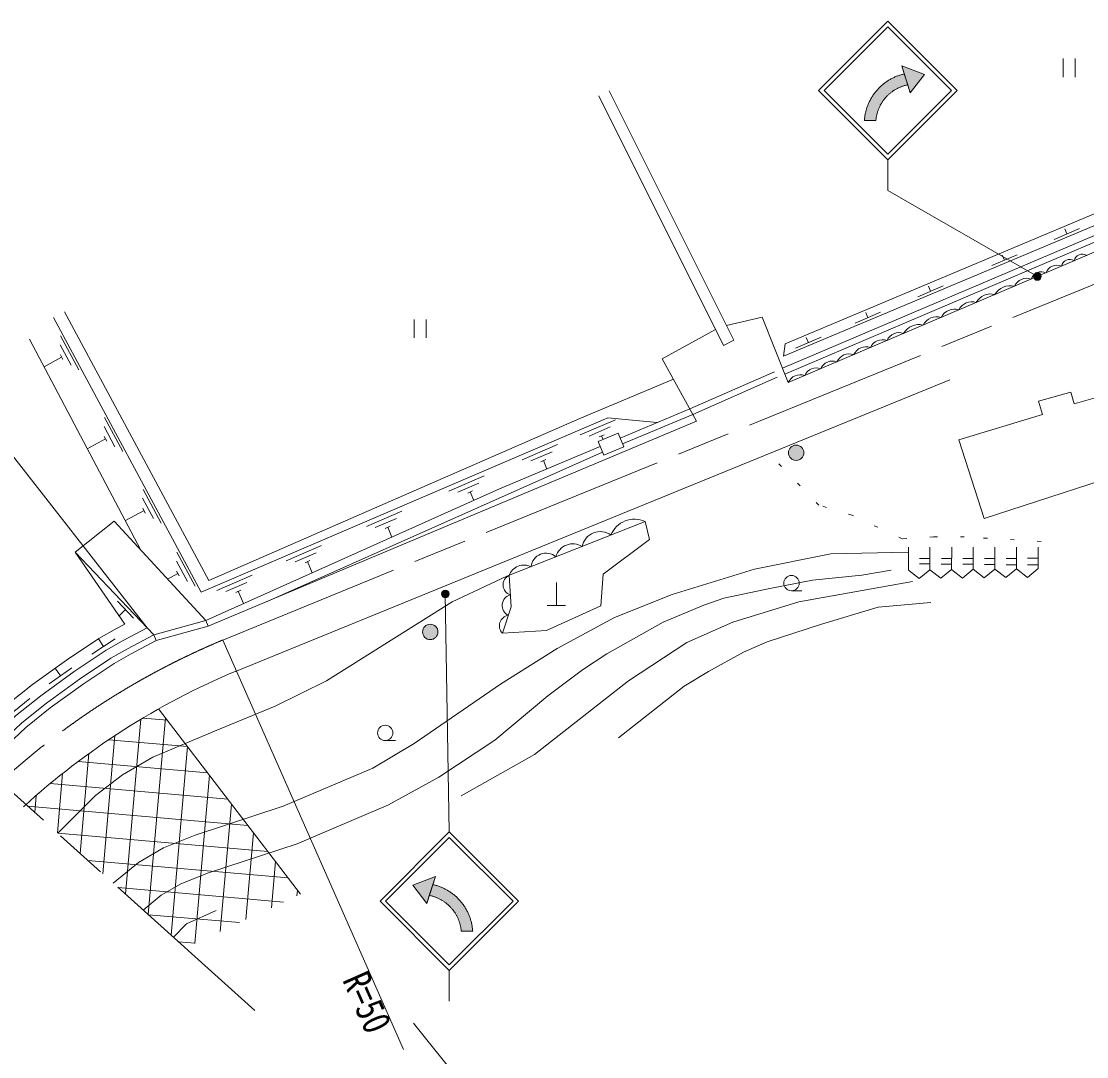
# Model space of a CAD drawing. Units: millimetres at full size, sheet at 1:1000; details may follow other scales. Extents: x 40000 to 680000, y 20000 to 380000.
# Drawn here: x 76528 to 145806, y 249475 to 316804 of the extents above; entities that cross this region are included whole.
import ezdxf
from ezdxf.enums import TextEntityAlignment as Align

# ---------------------------------------------------------------- set-up
doc = ezdxf.new("R2010")
doc.units = ezdxf.units.MM
doc.header["$LTSCALE"] = 1000
for name, pattern in [('CHAIN', [18.5, 12, -1.5, 3.5, -1.5]), ('DASHED', [7.5, 6, -1.5]), ('DOTTED', [1.75, 0.25, -1.5])]:
    doc.linetypes.add(name, pattern=pattern)
for name, color, linetype, lineweight in [('M-BGD', 7, 'Continuous', 13), ('M-BMK', 2, 'CHAIN', 13), ('M-STR-HTXT', 7, 'Continuous', 13), ('M-STR-STRC', 7, 'Continuous', 13)]:
    doc.layers.add(name, color=color, linetype=linetype, lineweight=lineweight)
doc.styles.add('ＭＳ ゴシック', font='')
doc.styles.get('ＭＳ ゴシック').set_extended_font_data('MS Gothic')

msp = doc.modelspace()

# ---------------------------------------------------------------- hatches: boundary and pattern name
at = {"layer": 'M-BGD'}
for points in [[(126416, 288747, -1), (127416, 288747, -1)], [(102620, 277095, -1), (103620, 277095, -1)]]:
    msp.add_hatch(color=256, dxfattribs=at).paths.add_polyline_path(points)
h = msp.add_hatch(dxfattribs=at)
h.set_pattern_fill('USER', color=256, style=0, pattern_type=2)
h.set_pattern_definition([(85, (0, -0), (-1581.459, 138.36), []), (175, (0, -0), (-138.36, -1581.459), [])])
h.paths.add_polyline_path([(76827, 265866, -0.05582), (85458, 272089), (94684, 260043), (87190, 256552)])
at = {"layer": 'M-STR-HTXT'}
for points in [[(142820, 300331, -1), (142381, 300092, -1)], [(103897, 279706, -0.41421), (104247, 279758, -0.41421), (104298, 279408, -1)]]:
    msp.add_hatch(color=256, dxfattribs=at).paths.add_polyline_path(points)
at = {"layer": 'M-STR-STRC'}
for points in [[(134172, 312672), (134128, 312663), (134084, 312653), (134040, 312642), (133997, 312631), (133953, 312619), (133910, 312606), (133867, 312592), (133824, 312578), (133782, 312563), (133739, 312547), (133698, 312530), (133656, 312513), (133615, 312494), (133574, 312476), (133533, 312456), (133493, 312436), (133453, 312415), (133413, 312393), (133374, 312371), (133335, 312348), (133297, 312324), (133259, 312300), (133221, 312275), (133184, 312249), (133147, 312223), (133111, 312196), (133075, 312168), (133040, 312140), (133005, 312111), (132971, 312082), (132937, 312052), (132904, 312021), (132872, 311990), (132839, 311958), (132808, 311926), (132777, 311893), (132747, 311860), (132717, 311826), (132688, 311792), (132659, 311757), (132631, 311721), (132604, 311686), (132577, 311649), (132551, 311612), (132525, 311575), (132501, 311537), (132476, 311499), (132453, 311461), (132430, 311422), (132408, 311382), (132387, 311343), (132366, 311303), (132346, 311262), (132327, 311221), (132308, 311180), (132290, 311139), (132273, 311097), (132257, 311055), (132241, 311013), (132226, 310970), (132212, 310927), (132198, 310884), (132186, 310841), (132174, 310797), (132162, 310754), (132152, 310710), (132142, 310666), (132134, 310621), (132125, 310577), (132118, 310533), (132112, 310488), (132106, 310443), (132101, 310398), (132097, 310353), (132096, 310349), (131353, 310350), (131356, 310389), (131361, 310447), (131367, 310505), (131374, 310562), (131382, 310620), (131390, 310677), (131400, 310734), (131411, 310791), (131423, 310848), (131436, 310905), (131450, 310961), (131465, 311017), (131481, 311073), (131498, 311129), (131516, 311184), (131534, 311239), (131554, 311294), (131575, 311348), (131596, 311402), (131619, 311455), (131643, 311508), (131667, 311561), (131692, 311613), (131719, 311665), (131746, 311716), (131774, 311767), (131803, 311818), (131832, 311867), (131863, 311917), (131895, 311966), (131927, 312014), (131960, 312061), (131994, 312108), (132029, 312155), (132065, 312201), (132101, 312246), (132138, 312290), (132176, 312334), (132215, 312378), (132255, 312420), (132295, 312462), (132336, 312503), (132378, 312544), (132420, 312583), (132463, 312622), (132507, 312660), (132551, 312698), (132596, 312735), (132642, 312770), (132688, 312805), (132735, 312840), (132782, 312873), (132831, 312906), (132879, 312937), (132928, 312968), (132978, 312998), (133028, 313027), (133079, 313056), (133130, 313083), (133182, 313110), (133234, 313135), (133287, 313160), (133340, 313184), (133393, 313206), (133447, 313228), (133501, 313249), (133555, 313269), (133610, 313288), (133666, 313306), (133721, 313323), (133777, 313339), (133833, 313355), (133889, 313369), (133946, 313382), (133780, 313901), (135250, 313337), (134338, 312153)], [(133946, 313382), (133889, 313369), (133833, 313355), (133777, 313339), (133721, 313323), (133666, 313306), (133610, 313288), (133555, 313269), (133501, 313249), (133447, 313228), (133393, 313206), (133340, 313184), (133287, 313160), (133234, 313135), (133182, 313110), (133130, 313083), (133079, 313056), (133028, 313027), (132978, 312998), (132928, 312968), (132879, 312937), (132831, 312906), (132782, 312873), (132735, 312840), (132688, 312805), (132642, 312770), (132596, 312735), (132551, 312698), (132507, 312660), (132463, 312622), (132420, 312583), (132378, 312544), (132336, 312503), (132295, 312462), (132255, 312420), (132215, 312378), (132176, 312334), (132138, 312290), (132101, 312246), (132065, 312201), (132029, 312155), (131994, 312108), (131960, 312061), (131927, 312014), (131895, 311966), (131863, 311917), (131832, 311867), (131803, 311818), (131774, 311767), (131746, 311716), (131719, 311665), (131692, 311613), (131667, 311561), (131643, 311508), (131619, 311455), (131596, 311402), (131575, 311348), (131554, 311294), (131534, 311239), (131516, 311184), (131498, 311129), (131481, 311073), (131465, 311017), (131450, 310961), (131436, 310905), (131423, 310848), (131411, 310791), (131400, 310734), (131390, 310677), (131382, 310620), (131374, 310562), (131367, 310505), (131361, 310447), (131356, 310389), (131353, 310350), (132096, 310349), (132101, 310398), (132106, 310443), (132112, 310488), (132118, 310533), (132125, 310577), (132134, 310621), (132142, 310666), (132152, 310710), (132162, 310754), (132174, 310797), (132186, 310841), (132198, 310884), (132212, 310927), (132226, 310970), (132241, 311013), (132257, 311055), (132273, 311097), (132290, 311139), (132308, 311180), (132327, 311221), (132346, 311262), (132366, 311303), (132387, 311343), (132408, 311382), (132430, 311422), (132453, 311461), (132476, 311499), (132501, 311537), (132525, 311575), (132551, 311612), (132577, 311649), (132604, 311686), (132631, 311721), (132659, 311757), (132688, 311792), (132717, 311826), (132747, 311860), (132777, 311893), (132808, 311926), (132839, 311958), (132872, 311990), (132904, 312021), (132937, 312052), (132971, 312082), (133005, 312111), (133040, 312140), (133075, 312168), (133111, 312196), (133147, 312223), (133184, 312249), (133221, 312275), (133259, 312300), (133297, 312324), (133335, 312348), (133374, 312371), (133413, 312393), (133453, 312415), (133493, 312436), (133533, 312456), (133574, 312476), (133615, 312494), (133656, 312513), (133698, 312530), (133739, 312547), (133782, 312563), (133824, 312578), (133867, 312592), (133910, 312606), (133953, 312619), (133997, 312631), (134040, 312642), (134084, 312653), (134128, 312663), (134172, 312672)], [(103287, 260668), (103453, 261187), (101983, 260623), (102894, 259439), (103060, 259958), (103060, 259958)], [(103291, 260681), (103291, 260681), (103453, 261187), (101983, 260623), (102894, 259439), (103060, 259958), (103060, 259958)], [(105192, 259456), (105156, 259502), (105119, 259547), (105082, 259591), (105043, 259635), (105004, 259678), (104965, 259720), (104924, 259762), (104883, 259803), (104841, 259843), (104798, 259882), (104755, 259921), (104711, 259959), (104666, 259996), (104621, 260032), (104575, 260068), (104529, 260103), (104482, 260137), (104434, 260170), (104386, 260202), (104337, 260234), (104288, 260264), (104238, 260294), (104187, 260323), (104136, 260351), (104085, 260378), (104033, 260404), (103981, 260429), (103928, 260454), (103875, 260477), (103822, 260500), (103768, 260521), (103713, 260542), (103659, 260561), (103604, 260580), (103549, 260598), (103493, 260615), (103437, 260631), (103381, 260645), (103325, 260659), (103287, 260668), (103060, 259958), (103064, 259957), (103108, 259948), (103152, 259938), (103196, 259927), (103240, 259916), (103283, 259904), (103327, 259891), (103370, 259877), (103412, 259862), (103455, 259847), (103497, 259831), (103539, 259814), (103580, 259797), (103622, 259779), (103663, 259760), (103703, 259740), (103744, 259720), (103784, 259699), (103823, 259677), (103862, 259655), (103901, 259632), (103939, 259608), (103977, 259583), (104015, 259558), (104052, 259533), (104089, 259506), (104125, 259479), (104160, 259452), (104196, 259423), (104230, 259395), (104264, 259365), (104298, 259335), (104331, 259304), (104364, 259273), (104396, 259241), (104427, 259209), (104458, 259176), (104489, 259143), (104518, 259109), (104548, 259074), (104576, 259039), (104604, 259004), (104631, 258968), (104658, 258932), (104684, 258895), (104709, 258857), (104734, 258820), (104758, 258782), (104782, 258743), (104804, 258704), (104826, 258665), (104848, 258625), (104868, 258585), (104888, 258544), (104908, 258503), (104926, 258462), (104944, 258421), (104961, 258379), (104977, 258337), (104993, 258295), (105008, 258252), (105022, 258209), (105035, 258166), (105048, 258123), (105060, 258079), (105071, 258036), (105081, 257992), (105091, 257947), (105100, 257903), (105108, 257859), (105115, 257814), (105121, 257770), (105127, 257725), (105132, 257680), (105136, 257635), (105879, 257636), (105875, 257694), (105870, 257752), (105864, 257810), (105856, 257867), (105848, 257925), (105839, 257982), (105828, 258039), (105817, 258096), (105805, 258153), (105792, 258210), (105777, 258266), (105762, 258322), (105746, 258378), (105729, 258433), (105711, 258488), (105692, 258543), (105672, 258598), (105651, 258652), (105629, 258705), (105606, 258759), (105582, 258812), (105557, 258864), (105532, 258916), (105505, 258968), (105478, 259019), (105449, 259070), (105420, 259120), (105390, 259170), (105359, 259219), (105327, 259268), (105295, 259316), (105261, 259363), (105227, 259410)]]:
    msp.add_hatch(color=256, dxfattribs=at).paths.add_polyline_path(points)

# ---------------------------------------------------------------- linework, layer by layer
at = {"layer": 'M-BGD'}
for p, q in [((144267, 314382), (144267, 313182)), ((145067, 314382), (145067, 313182)), ((114092, 311955), (122192, 295726)), ((114763, 312290), (122863, 296061)), ((126025, 294241), (168166, 312195)), ((126172, 293869), (168332, 311831)), ((143686, 302625), (145345, 303323)), ((144516, 302974), (144376, 303306)), ((139627, 300918), (141286, 301616)), ((140456, 301267), (140317, 301599)), ((134822, 298896), (136481, 299594)), ((135651, 299245), (135512, 299577)), ((88720, 280440), (79331, 297919)), ((88219, 279682), (78626, 297541)), ((102065, 297415), (102065, 296215)), ((102865, 297415), (102865, 296215)), ((130745, 297182), (132405, 297880)), ((131575, 297531), (131435, 297863)), ((77062, 296126), (84310, 282408)), ((80269, 294139), (79086, 296341)), ((122192, 295726), (122863, 296061)), ((126192, 295831), (126085, 295026)), ((126881, 295556), (128540, 296254)), ((127710, 295905), (127571, 296237)), ((79768, 294437), (79058, 295759)), ((79149, 294956), (78005, 294342)), ((79231, 294802), (79066, 295110)), ((90457, 274534), (136917, 293491)), ((112850, 290977), (118933, 293536)), ((83121, 288829), (81938, 291032)), ((88720, 280440), (112850, 290977)), ((115469, 289692), (120000, 291598)), ((115619, 289322), (120194, 291246)), ((115619, 289322), (120194, 291246)), ((82620, 289128), (81910, 290449)), ((88669, 277467), (120436, 290805)), ((115172, 290898), (112873, 289914)), ((114830, 290425), (113451, 289835)), ((82000, 289647), (80820, 289013)), ((82083, 289493), (81918, 289801)), ((114420, 289923), (114098, 289785)), ((114259, 289854), (114363, 289611)), ((111387, 289277), (109089, 288293)), ((92506, 279078), (114324, 288777)), ((111046, 288805), (109667, 288214)), ((110635, 288302), (110314, 288165)), ((110475, 288234), (110707, 287690)), ((106629, 287240), (104331, 286256)), ((85626, 284166), (84443, 286368)), ((106288, 286767), (104909, 286177)), ((105877, 286265), (105555, 286127)), ((105716, 286196), (105952, 285644)), ((85125, 284464), (84415, 285786)), ((84506, 284983), (83293, 284332)), ((84588, 284829), (84423, 285137)), ((101264, 284942), (98966, 283958)), ((100923, 284470), (99544, 283879)), ((100512, 283968), (100191, 283830)), ((100351, 283899), (100625, 283259)), ((96051, 282710), (93753, 281726)), ((80035, 282290), (85140, 276907)), ((87825, 280071), (86642, 282273)), ((95709, 282237), (94330, 281647)), ((134209, 281138), (134209, 282619)), ((135615, 281138), (135615, 282619)), ((137021, 281153), (137043, 282619)), ((138426, 281169), (138426, 282619)), ((139832, 281184), (139832, 282619)), ((141238, 281199), (141238, 282619)), ((142643, 281215), (142643, 282619)), ((87325, 280369), (86615, 281690)), ((95299, 281735), (94977, 281597)), ((95138, 281666), (95448, 280941)), ((134939, 281878), (135615, 281878)), ((134939, 281528), (135615, 281528)), ((136351, 281513), (137027, 281513)), ((136356, 281878), (137032, 281878)), ((137750, 281878), (138426, 281878)), ((137750, 281498), (138426, 281498)), ((139156, 281863), (139832, 281863)), ((139156, 281482), (139832, 281482)), ((140562, 281878), (141238, 281878)), ((140562, 281467), (141238, 281467)), ((141967, 281901), (142643, 281901)), ((141967, 281466), (142643, 281466)), ((86705, 280888), (86044, 280533)), ((86788, 280734), (86623, 281042)), ((91544, 280780), (89246, 279796)), ((134918, 280568), (134209, 281122)), ((135615, 281138), (134918, 280568)), ((136324, 280583), (135615, 281138)), ((137021, 281153), (136324, 280583)), ((137730, 280599), (137021, 281153)), ((138426, 281169), (137730, 280599)), ((138426, 281169), (137730, 280599)), ((139135, 280614), (138426, 281169)), ((139832, 281184), (139135, 280614)), ((140541, 280629), (139832, 281184)), ((141238, 281199), (140541, 280629)), ((141947, 280645), (141238, 281199)), ((142643, 281215), (141947, 280645)), ((91203, 280308), (89824, 279717)), ((111323, 278821), (111323, 280321)), ((90792, 279806), (90471, 279668)), ((90632, 279737), (90974, 278938)), ((126611, 279770), (127278, 279770)), ((83820, 278002), (82787, 279091)), ((83304, 278547), (82889, 278154)), ((110723, 278821), (111923, 278821)), ((88669, 277467), (88531, 277844)), ((81120, 275661), (82622, 276653)), ((81871, 276157), (81541, 276657)), ((85288, 276533), (85140, 276907)), ((78332, 273724), (79808, 274754)), ((79070, 274239), (78726, 274731)), ((75684, 271648), (77091, 272771)), ((85458, 272089), (94684, 260043)), ((100191, 270030), (100857, 270030))]:
    msp.add_line(p, q, dxfattribs=at)
at = {"layer": 'M-BGD', "linetype": 'DASHED'}
for p, q in [((120000, 291598), (126025, 294241)), ((120194, 291246), (126172, 293869)), ((85140, 276907), (88531, 277844)), ((85288, 276533), (88669, 277467))]:
    msp.add_line(p, q, dxfattribs=at)
at = {"layer": 'M-BGD'}
for points in [[(126192, 295831), (146404, 304333), (167924, 313477)], [(126085, 295026), (146676, 303688), (168912, 313137)], [(126392, 293306), (147301, 302215), (168403, 311182), (172977, 311393)], [(122387, 297014), (124712, 297569), (126394, 293307)], [(120436, 290805), (118208, 294853), (121675, 296762)], [(117880, 290706), (114670, 291009), (88219, 279682)], [(88531, 277844), (107624, 286393), (114168, 289145)], [(78894, 264008), (81345, 266466), (83110, 267808), (85075, 268944), (89094, 270637), (93032, 272260), (96383, 273915), (104535, 279045), (108106, 280717), (117086, 284278)], [(88531, 277844), (82569, 284289), (80035, 282290), (83263, 277611)], [(117086, 284278), (117367, 283102), (114356, 280847), (114203, 278790), (110670, 277193), (107811, 277012), (108376, 278719), (108246, 280772)], [(82500, 260767), (84139, 262111), (85770, 263062), (87826, 263871), (93557, 265757), (99392, 268248), (102077, 269846), (107698, 273703), (111375, 276014), (115109, 278024), (118861, 279538), (124196, 281167), (129174, 282177), (134209, 282273)], [(84456, 259009), (85627, 259969), (86907, 260715), (88709, 261424), (94475, 263322), (100413, 265857), (103682, 267645), (107317, 270054), (110771, 272944), (113029, 274636), (114602, 275678), (118255, 277742), (120907, 278845), (122200, 279293), (125194, 279926), (127981, 280457), (131183, 280788), (133101, 281123)], [(105136, 266445), (109890, 269121), (116021, 273911), (119798, 276410), (122799, 277727), (127094, 279044), (134488, 280385)], [(115357, 270215), (119642, 273562), (121204, 274531), (123487, 275781), (125023, 276442), (128496, 277586), (132237, 278700), (135663, 279021)], [(72680, 269593), (75569, 272324), (77254, 273668), (79460, 275261), (81564, 276673), (82717, 277322), (83263, 277611)], [(73352, 268989), (76160, 271644), (77798, 272951), (79974, 274522), (82037, 275906), (83148, 276532), (84711, 277359)], [(73799, 268587), (76553, 271190), (78161, 272473), (80317, 274030), (82351, 275395), (83436, 276005), (85140, 276907)], [(74098, 268319), (76816, 270888), (78403, 272154), (80545, 273701), (82561, 275054), (83627, 275654), (85288, 276533)], [(86426, 257238), (87280, 258116), (89197, 258983)]]:
    msp.add_lwpolyline(points, dxfattribs=at)
for points in [[(139140, 284476), (150225, 288064), (148640, 292961), (144987, 291934), (144773, 292693), (142681, 292105), (142926, 291234), (137483, 289596)], [(114030, 289474), (115338, 290013), (115699, 289126), (114399, 288598)]]:
    msp.add_lwpolyline(points, close=True, dxfattribs=at)
at = {"layer": 'M-BGD', "linetype": 'DOTTED'}
msp.add_lwpolyline([(142840, 282982), (137847, 283270), (135847, 283270), (133806, 283153), (130551, 284685), (128395, 285343), (125476, 288351)], dxfattribs=at)
at = {"layer": 'M-BGD'}
for centre in [(126916, 288747), (126611, 280270), (103120, 277095), (100191, 270530)]:
    msp.add_circle(centre, 500, dxfattribs=at)
for centre, radius, start, end in [((145517, 301127), 536, 57.36407, 168.79203), ((143864, 300197), 743, 66.31214, 159.84396), ((144701, 300762), 552, 58.23404, 167.92207), ((141899, 299235), 858, 69.73774, 156.41836), ((142869, 299807), 712, 65.24535, 160.91076), ((140832, 298468), 1145, 75.79536, 150.36072), ((139548, 298038), 1038, 73.84346, 152.31264), ((137208, 297120), 965, 72.32293, 153.83314), ((138334, 297649), 920, 71.28601, 154.8701), ((136051, 296604), 986, 72.78496, 153.37114), ((133599, 295714), 844, 69.35212, 156.80399), ((134888, 295942), 1139, 75.69251, 150.4636), ((132527, 295237), 862, 69.8519, 156.3042), ((130371, 294277), 900, 70.81482, 155.34128), ((131440, 294798), 840, 69.26088, 156.89522), ((129255, 293922), 790, 67.81071, 158.34537), ((127177, 292966), 854, 69.64051, 156.5156), ((128223, 293462), 808, 68.35558, 157.80053), ((116396, 282788), 1642, 65.16392, 158.09971), ((114180, 282405), 1213, 55.16166, 168.10197), ((112392, 281694), 1133, 58.00694, 165.25669), ((110655, 281241), 980, 49.11683, 174.14679), ((109219, 280411), 1037, 63.63446, 159.62916), ((108528, 280157), 676, 114.57441, 252.67153), ((108510, 278821), 714, 104.87665, 244.09612), ((108306, 277495), 692, 99.01744, 224.35245), ((108925, 230446), 47800, 112.70547, 132.44244)]:
    msp.add_arc(centre, radius, start, end, dxfattribs=at)
at = {"layer": 'M-BMK'}
for p, q in [((89626, 276571), (164224, 307009)), ((91720, 252480), (59674, 281282))]:
    msp.add_line(p, q, dxfattribs=at)
msp.add_arc((108925, 230446), 50000, 112.70547, 132.44244, dxfattribs=at)
at = {"layer": 'M-STR-HTXT'}
for p, q in [((142600, 300212), (132873, 305804)), ((72776, 292625), (84711, 277359)), ((104098, 279557), (104359, 264090)), ((89626, 276571), (101391, 249935)), ((102021, 251657), (107293, 245111))]:
    msp.add_line(p, q, dxfattribs=at)
for centre in [(142600, 300212), (104098, 279557)]:
    msp.add_circle(centre, 250, dxfattribs=at)
at = {"layer": 'M-STR-STRC'}
for p, q in [((128373, 312304), (132873, 316804)), ((137373, 312304), (132873, 316804)), ((128727, 312304), (132873, 316450)), ((137020, 312304), (132873, 316450)), ((134338, 312153), (133780, 313901)), ((133780, 313901), (135250, 313337)), ((135250, 313337), (134338, 312153)), ((128373, 312304), (132873, 307803)), ((128727, 312304), (132873, 308157)), ((132873, 307804), (137373, 312304)), ((132873, 308157), (137020, 312304)), ((131353, 310350), (132096, 310349)), ((132873, 307803), (132873, 305804)), ((99859, 259590), (104359, 264090)), ((108860, 259590), (104359, 264090)), ((100213, 259590), (104359, 263736)), ((108506, 259590), (104359, 263736)), ((103453, 261187), (101983, 260623)), ((102894, 259439), (103453, 261187)), ((101983, 260623), (102894, 259439)), ((99859, 259590), (104359, 255089)), ((100213, 259590), (104359, 255443)), ((104359, 255443), (108506, 259590)), ((104360, 255090), (108860, 259590)), ((105879, 257636), (105136, 257635)), ((104359, 255089), (104359, 253090))]:
    msp.add_line(p, q, dxfattribs=at)
for points in [[(133780, 313901), (135250, 313337), (134338, 312153)], [(133780, 313901), (135250, 313337), (134338, 312153)], [(133946, 313382), (133780, 313901), (135250, 313337), (134338, 312153), (134172, 312672)], [(133946, 313382), (134172, 312672), (134172, 312672), (134128, 312663), (134084, 312653), (134040, 312642), (133997, 312631), (133953, 312619), (133910, 312606), (133867, 312592), (133824, 312578), (133782, 312563), (133739, 312547), (133698, 312530), (133656, 312513), (133615, 312494), (133574, 312476), (133533, 312456), (133493, 312436), (133453, 312415), (133413, 312393), (133374, 312371), (133335, 312348), (133297, 312324), (133259, 312300), (133221, 312275), (133184, 312249), (133147, 312223), (133111, 312196), (133075, 312168), (133040, 312140), (133005, 312111), (132971, 312082), (132937, 312052), (132904, 312021), (132872, 311990), (132839, 311958), (132808, 311926), (132777, 311893), (132747, 311860), (132717, 311826), (132688, 311792), (132659, 311757), (132631, 311721), (132604, 311686), (132577, 311649), (132551, 311612), (132525, 311575), (132501, 311537), (132476, 311499), (132453, 311461), (132430, 311422), (132408, 311382), (132387, 311343), (132366, 311303), (132346, 311262), (132327, 311221), (132308, 311180), (132290, 311139), (132273, 311097), (132257, 311055), (132241, 311013), (132226, 310970), (132212, 310927), (132198, 310884), (132186, 310841), (132174, 310797), (132162, 310754), (132152, 310710), (132142, 310666), (132134, 310621), (132125, 310577), (132118, 310533), (132112, 310488), (132106, 310443), (132101, 310398), (132097, 310353), (132096, 310349), (132096, 310349), (131353, 310350), (131353, 310350), (131356, 310389), (131361, 310447), (131367, 310505), (131374, 310562), (131382, 310620), (131390, 310677), (131400, 310734), (131411, 310791), (131423, 310848), (131436, 310905), (131450, 310961), (131465, 311017), (131481, 311073), (131498, 311129), (131516, 311184), (131534, 311239), (131554, 311294), (131575, 311348), (131596, 311402), (131619, 311455), (131643, 311508), (131667, 311561), (131692, 311613), (131719, 311665), (131746, 311716), (131774, 311767), (131803, 311818), (131832, 311867), (131863, 311917), (131895, 311966), (131927, 312014), (131960, 312061), (131994, 312108), (132029, 312155), (132065, 312201), (132101, 312246), (132138, 312290), (132176, 312334), (132215, 312378), (132255, 312420), (132295, 312462), (132336, 312503), (132378, 312544), (132420, 312583), (132463, 312622), (132507, 312660), (132551, 312698), (132596, 312735), (132642, 312770), (132688, 312805), (132735, 312840), (132782, 312873), (132831, 312906), (132879, 312937), (132928, 312968), (132978, 312998), (133028, 313027), (133079, 313056), (133130, 313083), (133182, 313110), (133234, 313135), (133287, 313160), (133340, 313184), (133393, 313206), (133447, 313228), (133501, 313249), (133555, 313269), (133610, 313288), (133666, 313306), (133721, 313323), (133777, 313339), (133833, 313355), (133889, 313369)], [(103453, 261187), (101983, 260623), (102894, 259439)], [(103453, 261187), (101983, 260623), (102894, 259439)], [(103287, 260668), (103453, 261187), (101983, 260623), (102894, 259439), (103060, 259958)], [(103287, 260668), (103060, 259958), (103060, 259958), (103064, 259957), (103108, 259948), (103152, 259938), (103196, 259927), (103240, 259916), (103283, 259904), (103327, 259891), (103370, 259877), (103412, 259862), (103455, 259847), (103497, 259831), (103539, 259814), (103580, 259797), (103622, 259779), (103663, 259760), (103703, 259740), (103744, 259720), (103784, 259699), (103823, 259677), (103862, 259655), (103901, 259632), (103939, 259608), (103977, 259583), (104015, 259558), (104052, 259533), (104089, 259506), (104125, 259479), (104160, 259452), (104196, 259423), (104230, 259395), (104264, 259365), (104298, 259335), (104331, 259304), (104364, 259273), (104396, 259241), (104427, 259209), (104458, 259176), (104489, 259143), (104518, 259109), (104548, 259074), (104576, 259039), (104604, 259004), (104631, 258968), (104658, 258932), (104684, 258895), (104709, 258857), (104734, 258820), (104758, 258782), (104782, 258743), (104804, 258704), (104826, 258665), (104848, 258625), (104868, 258585), (104888, 258544), (104908, 258503), (104926, 258462), (104944, 258421), (104961, 258379), (104977, 258337), (104993, 258295), (105008, 258252), (105022, 258209), (105035, 258166), (105048, 258123), (105060, 258079), (105071, 258036), (105081, 257992), (105091, 257947), (105100, 257903), (105108, 257859), (105115, 257814), (105121, 257770), (105127, 257725), (105132, 257680), (105136, 257635), (105136, 257635), (105879, 257636), (105879, 257636), (105875, 257694), (105870, 257752), (105864, 257810), (105856, 257867), (105848, 257925), (105839, 257982), (105828, 258039), (105817, 258096), (105805, 258153), (105792, 258210), (105777, 258266), (105762, 258322), (105746, 258378), (105729, 258433), (105711, 258488), (105692, 258543), (105672, 258598), (105651, 258652), (105629, 258705), (105606, 258759), (105582, 258812), (105557, 258864), (105532, 258916), (105505, 258968), (105478, 259019), (105449, 259070), (105420, 259120), (105390, 259170), (105359, 259219), (105327, 259268), (105295, 259316), (105261, 259363), (105227, 259410), (105192, 259456), (105156, 259502), (105119, 259547), (105082, 259591), (105043, 259635), (105004, 259678), (104965, 259720), (104924, 259762), (104883, 259803), (104841, 259843), (104798, 259882), (104755, 259921), (104711, 259959), (104666, 259996), (104621, 260032), (104575, 260068), (104529, 260103), (104482, 260137), (104434, 260170), (104386, 260202), (104337, 260234), (104288, 260264), (104238, 260294), (104187, 260323), (104136, 260351), (104085, 260378), (104033, 260404), (103981, 260429), (103928, 260454), (103875, 260477), (103822, 260500), (103768, 260521), (103713, 260542), (103659, 260561), (103604, 260580), (103549, 260598), (103493, 260615), (103437, 260631), (103381, 260645), (103325, 260659)]]:
    msp.add_lwpolyline(points, close=True, dxfattribs=at)

# ---------------------------------------------------------------- texts
at = {"layer": 'M-STR-HTXT', "style": 'ＭＳ ゴシック', "width": 0.8}
msp.add_text('R=50', height=1833, rotation=293.857, dxfattribs=at).set_placement((99057, 255214), align=Align.TOP_LEFT)

doc.saveas('drawing.dxf')
